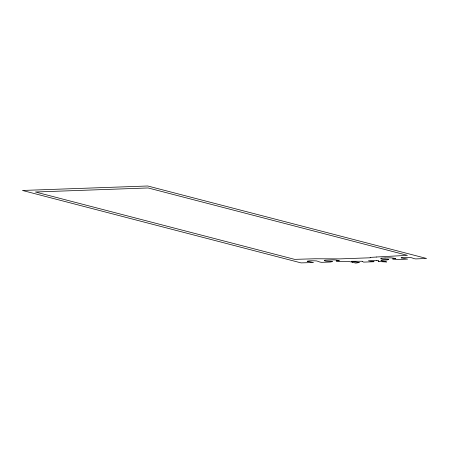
<?xml version="1.0" encoding="UTF-8"?>
<svg xmlns="http://www.w3.org/2000/svg" width="449" height="449" viewBox="0 0 449 449"><rect width="100%" height="100%" fill="white"/><g stroke="black" fill="none" stroke-linecap="round" stroke-linejoin="round"><path stroke-width="0.67" d="M376.66 256.991L407.4 255.341L148.131 187.957L35.449 191.998L294.645 259.365L315.03 258.764L339.753 258.888L370.139 257.788L370.447 257.704L370.156 257.4L376.683 257.024M385.062 257.956L389.232 257.849A3.918 0.567 4.9 0 1 394.722 258.388L395.788 258.719L392.594 258.921L398.14 259.556L407.597 259.112L401.21 257.894M401.198 257.855L401.266 257.821A12.269 1.774 4.9 0 1 410.521 257.485C414.528 258.495 412.227 258.411 415.752 258.921L426.55 258.461L147.732 185.993L22.456 190.46L301.055 262.889L313.503 262.525L307.172 261.239A12.269 1.774 4.9 0 1 316.427 260.903C320.406 261.879 318.156 261.851 321.658 262.339L330.346 262.025C337.137 260.83 325.851 261.604 325.188 260.914A3.918 0.567 4.9 0 1 325.705 260.156L332.816 259.898A3.918 0.567 4.9 0 1 338.305 260.437L339.371 260.779L336.183 261.015L341.616 261.604L348.396 261.408L352.56 262.238M386.471 261.969L378.148 261.503L378.844 261.391M376.61 260.375L378.114 260.515M376.565 260.414L368.455 260.774L373.944 261.688M351.561 261.284L362.175 261.256M385.018 257.984L382.121 258.108A3.918 0.567 4.9 0 0 381.599 258.865C381.953 259.629 393.425 258.602 386.797 259.977L380.898 260.19C380.673 261.318 385.584 261.116 386.482 261.924M373.938 261.733L363.578 262.121L362.231 261.29M359.166 262.542L355.765 263.097L352.532 262.295M352.196 261.475L359.206 262.485M352.106 261.464L351.573 261.34M378.17 260.549L378.866 261.357"/></g></svg>
